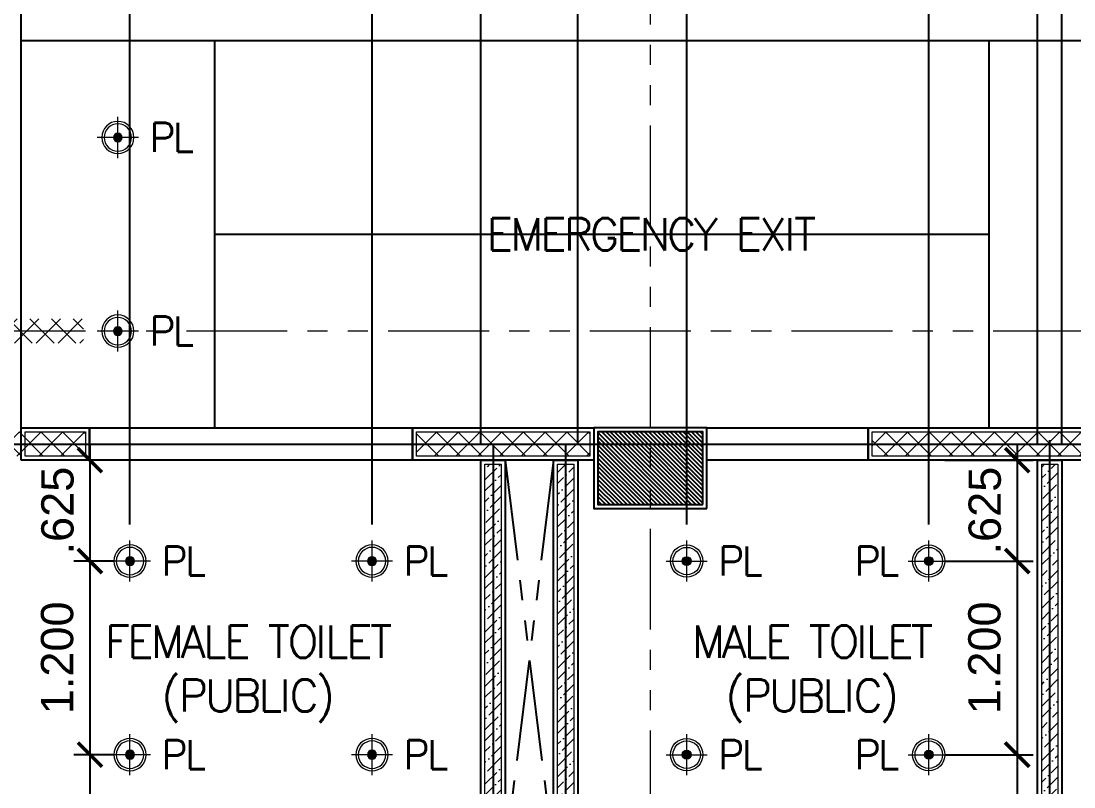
# Model space of a CAD drawing. Header units: metres. Extents: x -12400 to 1, y 0 to 106422.
# Drawn here: x -12119.01 to -12112.49, y 106352.41 to 106357.16 of the extents above; entities that cross this region are included whole.
import ezdxf

# ---------------------------------------------------------------- set-up
doc = ezdxf.new("R2010")
doc.units = ezdxf.units.M
doc.header["$PDMODE"] = 35
doc.linetypes.add('HIDDEN2', pattern=[4.762499999999999, 3.175, -1.5875])
doc.linetypes.add('PHANTOM2', pattern=[1.25, 0.625, -0.125, 0.125, -0.125, 0.125, -0.125])
for name, color, linetype, lineweight in [('0.1', 1, 'Continuous', 9), ('A-DIM-100', 8, 'Continuous', 0), ('DIM 001', 251, 'Continuous', 13), ('HATCH', 250, 'Continuous', 5), ('LAYOUT', 1, 'Continuous', 20), ('LF 001', 51, 'Continuous', 20)]:
    doc.layers.add(name, color=color, linetype=linetype, lineweight=lineweight)
for name, color, linetype in [('E_FIX_LIGHT1', 2, 'Continuous'), ('lighting', 1, 'Continuous'), ('P-HIDE', 1, 'HIDDEN2'), ('stone', 15, 'Continuous'), ('txt', 2, 'Continuous'), ('WALL', 7, 'Continuous')]:
    doc.layers.add(name, color=color, linetype=linetype)
doc.layers.add('GUIDELINES', color=206, linetype='Continuous', plot=False)
doc.styles.add('DIMTXT-100', font='arial.ttf')
doc.styles.add('swis721', font='swiss.ttf')
doc.styles.add('T.25', font='romans.shx', dxfattribs={"height": 0.2})
doc.dimstyles.new('D-100', dxfattribs={"dimtxt": 0.2, "dimasz": 0.15, "dimexe": 0.1, "dimexo": 0.1, "dimgap": 0.1, "dimtad": 1, "dimdec": 3, "dimzin": 4, "dimdsep": 46, "dimtxsty": 'DIMTXT-100', "dimblk": 'ARCHTICK', "dimcen": 0.2, "dimdle": 0.1, "dimclrd": 8, "dimclre": 8, "dimclrt": 2, "dimadec": 0, "dimazin": 1, "dimtfac": 1, "dimtdec": 3, "dimtofl": 0, "dimtmove": 2, "dimatfit": 3, "dimfxl": 1, "dimarcsym": 0})
doc.dimstyles.new('DIM 200', dxfattribs={"dimtxt": 200, "dimasz": 1, "dimexe": 0, "dimexo": 40, "dimgap": 50, "dimtad": 1, "dimtoh": 1, "dimdec": 0, "dimlfac": 2, "dimtxsty": 'swis721', "dimblk": 'CIR', "dimcen": 0, "dimclrd": 155, "dimclre": 155, "dimclrt": 4, "dimadec": 0, "dimazin": 0, "dimtfac": 1, "dimtdec": 0, "dimtix": 1, "dimtmove": 1, "dimatfit": 3, "dimldrblk": 'CIR', "dimfxl": 0, "dimarcsym": 0})

# ---------------------------------------------------------------- blocks, each defined once
blk = doc.blocks.new('CIR')
at = {"color": 4}
blk.add_circle((0, 0), 50, dxfattribs=at)
blk = doc.blocks.new('A$C1B753C5A')
at = {"layer": 'WALL'}
h = blk.add_hatch(dxfattribs=at)
h.set_pattern_fill('ANSI31', color=250, scale=0.15)
h.set_pattern_definition([(45, (-1494.388102653662, 303.0677240852394), (-0.01325825214724777, 0.01325825214724777), [])])
h.paths.add_polyline_path([(0.4750000000001364, 0.6749999999999545), (0.02500000000009089, 0.6749999999999545), (0.02500000000009095, 0.02499999999997721), (0.4750000000001364, 0.02499999999997721)])
at = {"color": 7}
blk.add_lwpolyline([(0, 0), (0.5000000000002274, 0), (0.5000000000002274, 0.6999999999999318), (0, 0.6999999999999318)], close=True, dxfattribs=at)
at = {"layer": 'stone', "color": 5}
blk.add_lwpolyline([(0.02500000000009095, 0.02499999999997726), (0.4750000000001364, 0.02499999999997726), (0.4750000000001364, 0.6749999999999545), (0.02500000000009095, 0.6749999999999545)], close=True, dxfattribs=at)
blk = doc.blocks.new('COLUMNS2F')
at = {"rotation": 90}
blk.add_blockref('A$C1B753C5A', (-12149.60441529414, 106343.1499565114), dxfattribs=at)
blk = doc.blocks.new('*U1737')
at = {"layer": 'HATCH'}
h = blk.add_hatch(dxfattribs=at)
h.set_pattern_fill('ANSI37', color=256, scale=0.03, angle=-180)
h.set_pattern_definition([(225, (0.262499999998, 0), (0.06735192090801863, -0.06735192090801868), []), (314.9999999999999, (0.262499999998, 0), (0.06735192090801868, 0.06735192090801861), [])])
h.paths.add_polyline_path([(0.02500000000873115, 0.1749999999883585), (0.02500000000873115, 0.02499999999417923), (1.325000000003457, 0.02499999999417923), (1.325000000003457, 0.1749999999883585)])
blk.add_lwpolyline([(0, 0.1999999999825377), (0, 0), (1.349999999997636, 0), (1.349999999997636, 0.1999999999825377)], close=True)
blk.add_lwpolyline([(0.02500000000873115, 0.1749999999883585), (0.02500000000873115, 0.02499999999417923), (1.325000000003457, 0.02499999999417923), (1.325000000003457, 0.1749999999883585)], close=True, dxfattribs=at)
blk = doc.blocks.new('*U1732')
at = {"layer": 'HATCH'}
h = blk.add_hatch(dxfattribs=at)
h.set_pattern_fill('ANSI36', color=256, scale=0.015)
h.set_pattern_definition([(45, (12095.67419102853, -106406.7665946045), (0.025256970340507, 0.09260889124852564), [0.1190625, -0.0238125, 0, -0.0238125])])
h.paths.add_polyline_path([(0.0249999999996362, 0.1249999999854481), (0.0249999999996362, 0.02499999999417923), (4.375000000020804, 0.02499999999417923), (4.375000000020804, 0.1249999999854481)])
at = {"color": 4}
blk.add_lwpolyline([(4.40000000002044, 0), (4.40000000002044, 0.1499999999796273), (0, 0.1499999999796273), (0, 0)], close=True, dxfattribs=at)
at = {"layer": 'HATCH'}
blk.add_lwpolyline([(4.375000000020804, 0.02499999999417923), (4.375000000020804, 0.1249999999854481), (0.0249999999996362, 0.1249999999854481), (0.0249999999996362, 0.02499999999417923)], close=True, dxfattribs=at)
blk = doc.blocks.new('*U1959')
at = {"layer": 'HATCH'}
h = blk.add_hatch(dxfattribs=at)
h.set_pattern_fill('ANSI36', color=256, scale=0.015)
h.set_pattern_definition([(45, (12093.72419102851, -106406.7665946045), (0.025256970340507, 0.09260889124852564), [0.1190625, -0.0238125, 0, -0.0238125])])
h.paths.add_polyline_path([(0.0249999999996362, 0.1249999999854481), (0.02499999999963598, 0.02499999999417923), (2.425000000009162, 0.02499999999417923), (2.425000000009163, 0.1249999999854481)])
at = {"color": 4}
blk.add_lwpolyline([(2.450000000008799, 0), (2.450000000008799, 0.1499999999796273), (0, 0.1499999999796273), (0, 0)], close=True, dxfattribs=at)
at = {"layer": 'HATCH'}
blk.add_lwpolyline([(2.425000000009163, 0.02499999999417923), (2.425000000009163, 0.1249999999854481), (0.0249999999996362, 0.1249999999854481), (0.0249999999996362, 0.02499999999417923)], close=True, dxfattribs=at)
blk = doc.blocks.new('*U1731')
at = {"layer": 'HATCH'}
h = blk.add_hatch(dxfattribs=at)
h.set_pattern_fill('ANSI37', color=256, scale=0.03, angle=-180)
h.set_pattern_definition([(225, (0.03750000001764486, 0), (0.06735192090801863, -0.06735192090801868), []), (314.9999999999999, (0.03750000001764486, 0), (0.06735192090801868, 0.06735192090801861), [])])
h.paths.add_polyline_path([(0.02500000000873115, 0.1749999999883585), (0.02500000000873115, 0.02499999999417923), (1.100000000023102, 0.02499999999417923), (1.100000000023102, 0.1749999999883585)])
blk.add_lwpolyline([(0, 0.1999999999825377), (0, 0), (1.125000000017281, 0), (1.125000000017281, 0.1999999999825377)], close=True)
blk.add_lwpolyline([(0.02500000000873115, 0.1749999999883585), (0.02500000000873115, 0.02499999999417923), (1.100000000023102, 0.02499999999417923), (1.100000000023102, 0.1749999999883585)], close=True, dxfattribs=at)
blk = doc.blocks.new('*U618')
at = {"layer": 'HATCH'}
h = blk.add_hatch(dxfattribs=at)
h.set_pattern_fill('ANSI37', color=256, scale=0.03, angle=-180)
h.set_pattern_definition([(225, (-0.6624999999798427, 0), (0.06735192090801863, -0.06735192090801868), []), (314.9999999999999, (-0.6624999999798427, 0), (0.06735192090801868, 0.06735192090801861), [])])
h.paths.add_polyline_path([(-0.6374999999711115, 0.1749999999883585), (-0.6374999999711115, 0.02499999999417923), (0.4000000000256143, 0.02499999999417923), (0.4000000000256143, 0.1749999999883585)])
blk.add_lwpolyline([(0, 0.1999999999825377), (0, 0), (0.4250000000197935, 0), (0.4250000000197935, 0.1999999999825377)], close=True)
blk.add_lwpolyline([(0.02500000000873115, 0.1749999999883585), (0.02500000000873115, 0.02499999999417923), (0.4000000000256143, 0.02499999999417923), (0.4000000000256143, 0.1749999999883585)], close=True, dxfattribs=at)
blk = doc.blocks.new('*U621')
at = {"layer": 'HATCH'}
h = blk.add_hatch(dxfattribs=at)
h.set_pattern_fill('ANSI37', color=256, scale=0.03, angle=-180)
h.set_pattern_definition([(225, (-0.9124999999943944, 0), (0.06735192090801863, -0.06735192090801868), []), (314.9999999999999, (-0.9124999999943944, 0), (0.06735192090801868, 0.06735192090801861), [])])
h.paths.add_polyline_path([(-0.8874999999856632, 0.1749999999883585), (-0.8874999999856632, 0.02499999999417923), (0.1500000000110626, 0.02499999999417923), (0.1500000000110626, 0.1749999999883585)])
blk.add_lwpolyline([(0, 0.1999999999825377), (0, 0), (0.1750000000052419, 0), (0.1750000000052419, 0.1999999999825377)], close=True)
blk.add_lwpolyline([(0.02500000000873115, 0.1749999999883585), (0.02500000000873115, 0.02499999999417923), (0.1500000000110626, 0.02499999999417923), (0.1500000000110626, 0.1749999999883585)], close=True, dxfattribs=at)
blk = doc.blocks.new('A$C68b8fe4d')
at = {"color": 8}
for points in [[(11.40000000000146, 18.9999999999709), (11.40000000000146, 21.39999999996508)], [(16.2000000000171, 18.99999999994179), (16.2000000000171, 21.39999999996508)], [(11.40000000000146, 20.19999999996799), (16.2000000000171, 20.19999999996799)]]:
    blk.add_lwpolyline(points, dxfattribs=at)
at = {"color": 1}
blk.add_lwpolyline([(16.2000000000171, 21.39999999996508), (18.00000000001819, 21.39999999996508)], dxfattribs=at)
for points in [[(10.62500000002001, 18.99999999998545), (12.62499999999272, 18.99999999998545), (12.62499999999272, 18.80000000000291), (10.62500000002001, 18.80000000000291)], [(14.45000000000073, 18.99999999998545), (15.45000000001164, 18.99999999998545), (15.45000000001164, 18.79999999997381), (14.45000000000073, 18.79999999997381)]]:
    blk.add_lwpolyline(points, close=True, dxfattribs=at)
at = {"color": 8, "linetype": 'PHANTOM2'}
for points in [[(13.19999999998981, 18.80000000000291), (13.50000000000182, 16.34999999997672)], [(13.5, 18.80000000000291), (13.19999999999891, 16.34999999997672)]]:
    blk.add_lwpolyline(points, dxfattribs=at)
at = {"layer": 'GUIDELINES'}
blk.add_lwpolyline([(1.100000000000364, 19.59999999999127), (10.10000000000036, 19.59999999999127), (10.10000000000036, 18.89999999999418), (18.10000000000036, 18.89999999999418), (18.10000000000036, 19.59999999999127), (27.10000000000036, 19.59999999999127), (27.10000000000036, 1.099999999991269), (18.10000000000036, 1.099999999991269), (18.10000000000036, 2.100000000107684), (10.10000000000036, 2.100000000107684), (10.10000000000036, 1.099999999991269), (1.100000000000364, 1.099999999991269)], close=True, dxfattribs=at)
for points in [[(16.57500000000073, 14.32499999998254), (16.57500000000073, 18.92499999998836)], [(13.125, 18.89999999999418), (13.125, 16.27499999997963)], [(13.57500000000073, 18.89999999999418), (13.57500000000073, 16.27499999997963)]]:
    blk.add_lwpolyline(points, dxfattribs=at)
at = {"layer": 'P-HIDE', "linetype": 'Continuous'}
blk.add_lwpolyline([(10.20000000000073, 18.9999999999709), (10.20000000000073, 21.39999999996508), (18.00000000001819, 21.39999999996508), (18.00000000001819, 18.9999999999709)], dxfattribs=at)
blk.add_blockref('COLUMNS2F', (12164.05441529414, -106324.6499565114))
at = {"rotation": 180}
blk.add_blockref('*U621', (9.700000000000728, 19.69999999998254), dxfattribs=at)
at = {"xscale": -1}
for name, p, rotation in [('*U618', (10.20000000000073, 18.99999999998545), 180), ('*U1731', (12.62499999999272, 18.99999999998545), 180), ('*U1737', (15.45000000001164, 18.99999999995634), 180), ('*U1959', (13.05000000001019, 16.34999999999127), 270), ('*U1959', (13.50000000001273, 16.34999999999127), 270), ('*U1732', (16.50000000000364, 14.39999999996508), 270)]:
    blk.add_blockref(name, p, dxfattribs=dict(at, rotation=rotation))
at = {"layer": '0.1', "color": 2, "insert": (13.35000000000036, 17.58749999997963), "char_height": 0.15, "attachment_point": 5, "rotation": 90.00000000000006}
blk.add_mtext_dynamic_manual_height_columns('{\\Fx-hlvm1s|c0;\\W0.9;\\T0.9;PIPE SHAFT}', width=5150.828219755791, gutter_width=1, heights=[0], dxfattribs=at)
blk = doc.blocks.new('L1')
at = {"layer": 'LF 001', "lineweight": 20, "ltscale": 1500}
h = blk.add_hatch(color=256, dxfattribs=at)
edge = h.paths.add_edge_path()
edge.add_arc((1.13686837721616e-13, -1.13686837721616e-13), 0.0318958546358772, 0, 360)
at = {"layer": 'LF 001', "ltscale": 1500}
blk.add_lwpolyline([(-0.09999999999990905, -1.13686837721616e-13, -1), (0.1000000000000227, -1.13686837721616e-13, -1)], format="xyb", close=True, dxfattribs=at)
at = {"layer": 'LF 001', "color": 76, "lineweight": 18, "ltscale": 1500}
for points in [[(1.13686837721616e-13, 0.1499999999997499), (1.13686837721616e-13, -0.1500000000000909)], [(-0.1499999999999773, -1.13686837721616e-13), (0.1500000000000909, -1.13686837721616e-13)]]:
    blk.add_lwpolyline(points, dxfattribs=at)
at = {"layer": 'LF 001', "lineweight": 20, "ltscale": 1500}
blk.add_circle((1.13686837721616e-13, -1.13686837721616e-13), 0.0318958546358772, dxfattribs=at)
blk = doc.blocks.new('LO')
at = {"layer": 'LAYOUT', "xscale": 1000, "yscale": 1000, "zscale": 1000}
blk.add_blockref('L1', (0, 0), dxfattribs=at)
blk = doc.blocks.new('*U1960')
at = {"layer": 'LF 001', "ltscale": 1500}
blk.add_circle((0, -3.995415109869782e-14), 0.0998520709958535, dxfattribs=at)
at = {"layer": 'lighting', "xscale": 0.0008492979043710491, "yscale": 0.0008492979043710491, "zscale": 0.0008492979043710491}
blk.add_blockref('LO', (0, -3.995415109869782e-14), dxfattribs=at)
blk = doc.blocks.new('A$Cf8c814ff')
at = {"layer": 'E_FIX_LIGHT1', "xscale": -1, "rotation": 270}
for p in [(10.80000000000109, 20.79999999997381), (10.80000000000109, 19.59999999996217), (10.87499999999818, 18.17499999997381), (12.37499999999818, 18.17499999997381), (10.87499999999818, 16.97499999996217), (12.37499999999818, 16.97499999996217)]:
    blk.add_blockref('*U1960', p, dxfattribs=at)
at = {"layer": 'E_FIX_LIGHT1', "rotation": 90}
for p in [(14.32500000000618, 18.17499999997381), (15.82500000000618, 18.17499999997381), (14.32500000000618, 16.97499999996217), (15.82500000000618, 16.97499999996217)]:
    blk.add_blockref('*U1960', p, dxfattribs=at)
at = {"layer": 'txt', "color": 6, "linetype": 'Continuous', "char_height": 0.18, "attachment_point": 5, "style": 'T.25'}
for insert in [(11.12739468565815, 20.79999999995925), (11.12739468565815, 19.59999999994761), (11.20239468565524, 18.17499999997381), (12.70239468565524, 18.17499999997381), (14.65239468566324, 18.17499999997381), (15.49760531434913, 18.17499999997381), (11.20239468565524, 16.97499999996217), (12.70239468565524, 16.97499999996217), (14.65239468566324, 16.97499999996217), (15.49760531434913, 16.97499999996217)]:
    blk.add_mtext_dynamic_manual_height_columns('{\\T0.9;PL}', width=0.6453045245441018, gutter_width=0.001, heights=[0], dxfattribs=dict(at, insert=insert))
blk = doc.blocks.new('_ArchTick')
at = {"color": 0, "linetype": 'ByBlock', "const_width": 0.15}
blk.add_lwpolyline([(-0.5, -0.5), (0.5, 0.5)], dxfattribs=at)
blk = doc.blocks.new('*D828')
at = {"layer": 'DEFPOINTS', "color": 0, "transparency": 16777216}
for p in [(-12118.33796792572, 106359.0365394432), (-12119.01296792571, 106354.4365394442), (-12118.33796792572, 106353.9389341288)]:
    blk.add_point(p, dxfattribs=at)
at = {"layer": 'DIM 001', "color": 8, "lineweight": -2, "transparency": 16777216}
for p, q in [((-12119.01296792571, 106354.5365394442), (-12119.01296792571, 106359.1365394432)), ((-12118.33796792572, 106354.0389341288), (-12118.33796792572, 106359.1365394432)), ((-12119.11296792571, 106359.0365394432), (-12118.23796792572, 106359.0365394432))]:
    blk.add_line(p, q, dxfattribs=at)
at = {"layer": 'DIM 001', "color": 8, "lineweight": -2, "transparency": 16777216, "xscale": 0.15, "yscale": 0.15, "zscale": 0.15, "rotation": 180}
blk.add_blockref('_ArchTick', (-12119.01296792571, 106359.0365394432), dxfattribs=at)
at = {"layer": 'DIM 001', "color": 8, "lineweight": -2, "transparency": 16777216, "xscale": 0.15, "yscale": 0.15, "zscale": 0.15}
blk.add_blockref('_ArchTick', (-12118.33796792572, 106359.0365394432), dxfattribs=at)
at = {"layer": 'DIM 001', "color": 2, "transparency": 16777216, "insert": (-12118.67546792572, 106359.2365394432), "char_height": 0.2, "attachment_point": 5, "style": 'DIMTXT-100'}
blk.add_mtext('.675', dxfattribs=at)
blk = doc.blocks.new('*D829')
at = {"layer": 'DEFPOINTS', "color": 0, "transparency": 16777216}
for p in [(-12116.83796792572, 106359.0365394432), (-12118.33796792572, 106353.9389341288), (-12116.83796792572, 106353.9389341288)]:
    blk.add_point(p, dxfattribs=at)
at = {"layer": 'DIM 001', "color": 8, "lineweight": -2, "transparency": 16777216}
for p, q in [((-12118.33796792572, 106354.0389341288), (-12118.33796792572, 106359.1365394432)), ((-12116.83796792572, 106354.0389341288), (-12116.83796792572, 106359.1365394432)), ((-12118.43796792572, 106359.0365394432), (-12116.73796792572, 106359.0365394432))]:
    blk.add_line(p, q, dxfattribs=at)
at = {"layer": 'DIM 001', "color": 8, "lineweight": -2, "transparency": 16777216, "xscale": 0.15, "yscale": 0.15, "zscale": 0.15, "rotation": 180}
blk.add_blockref('_ArchTick', (-12118.33796792572, 106359.0365394432), dxfattribs=at)
at = {"layer": 'DIM 001', "color": 8, "lineweight": -2, "transparency": 16777216, "xscale": 0.15, "yscale": 0.15, "zscale": 0.15}
blk.add_blockref('_ArchTick', (-12116.83796792572, 106359.0365394432), dxfattribs=at)
at = {"layer": 'DIM 001', "color": 2, "transparency": 16777216, "insert": (-12117.58796792572, 106359.2386540407), "char_height": 0.2, "attachment_point": 5, "style": 'DIMTXT-100'}
blk.add_mtext('1.500', dxfattribs=at)
blk = doc.blocks.new('*D830')
at = {"layer": 'DEFPOINTS', "color": 0, "transparency": 16777216}
for p in [(-12116.1629679257, 106359.0365394432), (-12116.1629679257, 106354.4365394442), (-12116.83796792572, 106353.9389341288)]:
    blk.add_point(p, dxfattribs=at)
at = {"layer": 'DIM 001', "color": 8, "lineweight": -2, "transparency": 16777216}
for p, q in [((-12116.83796792572, 106354.0389341288), (-12116.83796792572, 106359.1365394432)), ((-12116.1629679257, 106354.5365394442), (-12116.1629679257, 106359.1365394432)), ((-12116.93796792572, 106359.0365394432), (-12116.0629679257, 106359.0365394432))]:
    blk.add_line(p, q, dxfattribs=at)
at = {"layer": 'DIM 001', "color": 8, "lineweight": -2, "transparency": 16777216, "xscale": 0.15, "yscale": 0.15, "zscale": 0.15, "rotation": 180}
blk.add_blockref('_ArchTick', (-12116.83796792572, 106359.0365394432), dxfattribs=at)
at = {"layer": 'DIM 001', "color": 8, "lineweight": -2, "transparency": 16777216, "xscale": 0.15, "yscale": 0.15, "zscale": 0.15}
blk.add_blockref('_ArchTick', (-12116.1629679257, 106359.0365394432), dxfattribs=at)
at = {"layer": 'DIM 001', "color": 2, "transparency": 16777216, "insert": (-12116.50046792571, 106359.2365394432), "char_height": 0.2, "attachment_point": 5, "style": 'DIMTXT-100'}
blk.add_mtext('.675', dxfattribs=at)
blk = doc.blocks.new('*D831')
at = {"layer": 'DEFPOINTS', "color": 0, "transparency": 16777216}
for p in [(-12114.88796792571, 106359.0365394432), (-12115.56296792572, 106354.4365394442), (-12114.88796792571, 106353.9389341288)]:
    blk.add_point(p, dxfattribs=at)
at = {"layer": 'DIM 001', "color": 8, "lineweight": -2, "transparency": 16777216}
for p, q in [((-12115.56296792572, 106354.5365394442), (-12115.56296792572, 106359.1365394432)), ((-12114.88796792571, 106354.0389341288), (-12114.88796792571, 106359.1365394432)), ((-12115.66296792572, 106359.0365394432), (-12114.78796792571, 106359.0365394432))]:
    blk.add_line(p, q, dxfattribs=at)
at = {"layer": 'DIM 001', "color": 8, "lineweight": -2, "transparency": 16777216, "xscale": 0.15, "yscale": 0.15, "zscale": 0.15, "rotation": 180}
blk.add_blockref('_ArchTick', (-12115.56296792572, 106359.0365394432), dxfattribs=at)
at = {"layer": 'DIM 001', "color": 8, "lineweight": -2, "transparency": 16777216, "xscale": 0.15, "yscale": 0.15, "zscale": 0.15}
blk.add_blockref('_ArchTick', (-12114.88796792571, 106359.0365394432), dxfattribs=at)
at = {"layer": 'DIM 001', "color": 2, "transparency": 16777216, "insert": (-12115.22546792571, 106359.2365394432), "char_height": 0.2, "attachment_point": 5, "style": 'DIMTXT-100'}
blk.add_mtext('.675', dxfattribs=at)
blk = doc.blocks.new('*D832')
at = {"layer": 'DEFPOINTS', "color": 0, "transparency": 16777216}
for p in [(-12113.38796792571, 106359.0365394432), (-12114.88796792571, 106353.9389341288), (-12113.38796792571, 106353.9389341288)]:
    blk.add_point(p, dxfattribs=at)
at = {"layer": 'DIM 001', "color": 8, "lineweight": -2, "transparency": 16777216}
for p, q in [((-12114.88796792571, 106354.0389341288), (-12114.88796792571, 106359.1365394432)), ((-12113.38796792571, 106354.0389341288), (-12113.38796792571, 106359.1365394432)), ((-12114.98796792571, 106359.0365394432), (-12113.28796792571, 106359.0365394432))]:
    blk.add_line(p, q, dxfattribs=at)
at = {"layer": 'DIM 001', "color": 8, "lineweight": -2, "transparency": 16777216, "xscale": 0.15, "yscale": 0.15, "zscale": 0.15, "rotation": 180}
blk.add_blockref('_ArchTick', (-12114.88796792571, 106359.0365394432), dxfattribs=at)
at = {"layer": 'DIM 001', "color": 8, "lineweight": -2, "transparency": 16777216, "xscale": 0.15, "yscale": 0.15, "zscale": 0.15}
blk.add_blockref('_ArchTick', (-12113.38796792571, 106359.0365394432), dxfattribs=at)
at = {"layer": 'DIM 001', "color": 2, "transparency": 16777216, "insert": (-12114.13796792571, 106359.2386540407), "char_height": 0.2, "attachment_point": 5, "style": 'DIMTXT-100'}
blk.add_mtext('1.500', dxfattribs=at)
blk = doc.blocks.new('*D833')
at = {"layer": 'DEFPOINTS', "color": 0, "transparency": 16777216}
for p in [(-12112.71296792571, 106359.0365394432), (-12112.71296792571, 106354.4365394441), (-12113.38796792571, 106353.9389341288)]:
    blk.add_point(p, dxfattribs=at)
at = {"layer": 'DIM 001', "color": 8, "lineweight": -2, "transparency": 16777216}
for p, q in [((-12113.38796792571, 106354.0389341288), (-12113.38796792571, 106359.1365394432)), ((-12112.71296792571, 106354.5365394441), (-12112.71296792571, 106359.1365394432)), ((-12113.48796792571, 106359.0365394432), (-12112.61296792571, 106359.0365394432))]:
    blk.add_line(p, q, dxfattribs=at)
at = {"layer": 'DIM 001', "color": 8, "lineweight": -2, "transparency": 16777216, "xscale": 0.15, "yscale": 0.15, "zscale": 0.15, "rotation": 180}
blk.add_blockref('_ArchTick', (-12113.38796792571, 106359.0365394432), dxfattribs=at)
at = {"layer": 'DIM 001', "color": 8, "lineweight": -2, "transparency": 16777216, "xscale": 0.15, "yscale": 0.15, "zscale": 0.15}
blk.add_blockref('_ArchTick', (-12112.71296792571, 106359.0365394432), dxfattribs=at)
at = {"layer": 'DIM 001', "color": 2, "transparency": 16777216, "insert": (-12113.05046792571, 106359.2365394432), "char_height": 0.2, "attachment_point": 5, "style": 'DIMTXT-100'}
blk.add_mtext('.675', dxfattribs=at)
blk = doc.blocks.new('*D834')
at = {"layer": 'DEFPOINTS', "color": 0, "transparency": 16777216}
for p in [(-12111.88796792573, 106359.0365394432), (-12112.56296792573, 106354.4365394432), (-12111.88796792573, 106353.1889341285)]:
    blk.add_point(p, dxfattribs=at)
at = {"layer": 'DIM 001', "color": 8, "lineweight": -2, "transparency": 16777216}
for p, q in [((-12112.56296792573, 106354.5365394432), (-12112.56296792573, 106359.1365394432)), ((-12111.88796792573, 106353.2889341285), (-12111.88796792573, 106359.1365394432)), ((-12112.66296792573, 106359.0365394432), (-12111.78796792573, 106359.0365394432))]:
    blk.add_line(p, q, dxfattribs=at)
at = {"layer": 'DIM 001', "color": 8, "lineweight": -2, "transparency": 16777216, "xscale": 0.15, "yscale": 0.15, "zscale": 0.15, "rotation": 180}
blk.add_blockref('_ArchTick', (-12112.56296792573, 106359.0365394432), dxfattribs=at)
at = {"layer": 'DIM 001', "color": 8, "lineweight": -2, "transparency": 16777216, "xscale": 0.15, "yscale": 0.15, "zscale": 0.15}
blk.add_blockref('_ArchTick', (-12111.88796792573, 106359.0365394432), dxfattribs=at)
at = {"layer": 'DIM 001', "color": 2, "transparency": 16777216, "insert": (-12112.22546792573, 106359.2365394432), "char_height": 0.2, "attachment_point": 5, "style": 'DIMTXT-100'}
blk.add_mtext('.675', dxfattribs=at)
blk = doc.blocks.new('*D836')
at = {"layer": 'DEFPOINTS', "color": 0, "transparency": 16777216}
for p in [(-12118.33796792572, 106353.8115394432), (-12118.5862110389, 106352.6115394432), (-12118.33796792572, 106352.6115394432)]:
    blk.add_point(p, dxfattribs=at)
at = {"layer": 'DIM 001', "color": 8, "lineweight": -2, "transparency": 16777216}
for p, q in [((-12118.5862110389, 106353.9115394432), (-12118.5862110389, 106352.5115394432)), ((-12118.43796792572, 106353.8115394432), (-12118.6862110389, 106353.8115394432)), ((-12118.43796792572, 106352.6115394432), (-12118.6862110389, 106352.6115394432))]:
    blk.add_line(p, q, dxfattribs=at)
at = {"layer": 'DIM 001', "color": 8, "lineweight": -2, "transparency": 16777216, "xscale": 0.15, "yscale": 0.15, "zscale": 0.15}
for p, rotation in [((-12118.5862110389, 106353.8115394432), 90), ((-12118.5862110389, 106352.6115394432), 270)]:
    blk.add_blockref('_ArchTick', p, dxfattribs=dict(at, rotation=rotation))
at = {"layer": 'DIM 001', "color": 2, "transparency": 16777216, "insert": (-12118.78832563641, 106353.2115394432), "char_height": 0.2, "attachment_point": 5, "rotation": 90, "style": 'DIMTXT-100'}
blk.add_mtext('1.200', dxfattribs=at)
blk = doc.blocks.new('*D837')
at = {"layer": 'DEFPOINTS', "color": 0, "transparency": 16777216}
for p in [(-12118.33796792572, 106352.6115394432), (-12118.58621103891, 106350.9365394432), (-12118.33796792572, 106350.9365394432)]:
    blk.add_point(p, dxfattribs=at)
at = {"layer": 'DIM 001', "color": 8, "lineweight": -2, "transparency": 16777216}
for p, q in [((-12118.58621103891, 106352.7115394432), (-12118.58621103891, 106350.8365394432)), ((-12118.43796792572, 106352.6115394432), (-12118.68621103891, 106352.6115394432)), ((-12118.43796792572, 106350.9365394432), (-12118.68621103891, 106350.9365394432))]:
    blk.add_line(p, q, dxfattribs=at)
at = {"layer": 'DIM 001', "color": 8, "lineweight": -2, "transparency": 16777216, "xscale": 0.15, "yscale": 0.15, "zscale": 0.15}
for p, rotation in [((-12118.58621103891, 106352.6115394432), 90), ((-12118.58621103891, 106350.9365394432), 270)]:
    blk.add_blockref('_ArchTick', p, dxfattribs=dict(at, rotation=rotation))
at = {"layer": 'DIM 001', "color": 2, "transparency": 16777216, "insert": (-12118.78832563642, 106351.7740394432), "char_height": 0.2, "attachment_point": 5, "rotation": 90, "style": 'DIMTXT-100'}
blk.add_mtext('1.675', dxfattribs=at)
blk = doc.blocks.new('*D839')
at = {"layer": 'DEFPOINTS', "color": 0, "transparency": 16777216}
for p in [(-12118.33796792572, 106354.4365394442), (-12118.58621103891, 106353.8115394432), (-12118.33796792572, 106353.8115394432)]:
    blk.add_point(p, dxfattribs=at)
at = {"layer": 'DIM 001', "color": 8, "lineweight": -2, "transparency": 16777216}
for p, q in [((-12118.58621103891, 106354.5365394442), (-12118.58621103891, 106353.7115394432)), ((-12118.43796792572, 106354.4365394442), (-12118.68621103891, 106354.4365394442)), ((-12118.43796792572, 106353.8115394432), (-12118.68621103891, 106353.8115394432))]:
    blk.add_line(p, q, dxfattribs=at)
at = {"layer": 'DIM 001', "color": 8, "lineweight": -2, "transparency": 16777216, "xscale": 0.15, "yscale": 0.15, "zscale": 0.15}
for p, rotation in [((-12118.58621103891, 106354.4365394442), 90), ((-12118.58621103891, 106353.8115394432), 270)]:
    blk.add_blockref('_ArchTick', p, dxfattribs=dict(at, rotation=rotation))
at = {"layer": 'DIM 001', "color": 2, "transparency": 16777216, "insert": (-12118.78621103883, 106354.1240394437), "char_height": 0.2, "attachment_point": 5, "rotation": 90, "style": 'DIMTXT-100'}
blk.add_mtext('.625', dxfattribs=at)
blk = doc.blocks.new('*D840')
at = {"layer": 'DEFPOINTS', "color": 0, "transparency": 16777216}
for p in [(-12113.38796792571, 106353.8115394432), (-12113.38796792571, 106352.6115394432), (-12112.83972481257, 106352.6115394432)]:
    blk.add_point(p, dxfattribs=at)
at = {"layer": 'DIM 001', "color": 8, "lineweight": -2, "transparency": 16777216}
for p, q in [((-12112.83972481257, 106353.9115394432), (-12112.83972481257, 106352.5115394432)), ((-12113.28796792571, 106353.8115394432), (-12112.73972481257, 106353.8115394432)), ((-12113.28796792571, 106352.6115394432), (-12112.73972481257, 106352.6115394432))]:
    blk.add_line(p, q, dxfattribs=at)
at = {"layer": 'DIM 001', "color": 8, "lineweight": -2, "transparency": 16777216, "xscale": 0.15, "yscale": 0.15, "zscale": 0.15}
for p, rotation in [((-12112.83972481257, 106353.8115394432), 90), ((-12112.83972481257, 106352.6115394432), 270)]:
    blk.add_blockref('_ArchTick', p, dxfattribs=dict(at, rotation=rotation))
at = {"layer": 'DIM 001', "color": 2, "transparency": 16777216, "insert": (-12113.04183941008, 106353.2115394432), "char_height": 0.2, "attachment_point": 5, "rotation": 90, "style": 'DIMTXT-100'}
blk.add_mtext('1.200', dxfattribs=at)
blk = doc.blocks.new('*D841')
at = {"layer": 'DEFPOINTS', "color": 0, "transparency": 16777216}
for p in [(-12113.38796792571, 106352.6115394432), (-12113.38796792571, 106350.9365394432), (-12112.83972481256, 106350.9365394432)]:
    blk.add_point(p, dxfattribs=at)
at = {"layer": 'DIM 001', "color": 8, "lineweight": -2, "transparency": 16777216}
for p, q in [((-12112.83972481256, 106352.7115394432), (-12112.83972481256, 106350.8365394432)), ((-12113.28796792571, 106352.6115394432), (-12112.73972481256, 106352.6115394432)), ((-12113.28796792571, 106350.9365394432), (-12112.73972481256, 106350.9365394432))]:
    blk.add_line(p, q, dxfattribs=at)
at = {"layer": 'DIM 001', "color": 8, "lineweight": -2, "transparency": 16777216, "xscale": 0.15, "yscale": 0.15, "zscale": 0.15}
for p, rotation in [((-12112.83972481256, 106352.6115394432), 90), ((-12112.83972481256, 106350.9365394432), 270)]:
    blk.add_blockref('_ArchTick', p, dxfattribs=dict(at, rotation=rotation))
at = {"layer": 'DIM 001', "color": 2, "transparency": 16777216, "insert": (-12113.04183941008, 106351.7740394432), "char_height": 0.2, "attachment_point": 5, "rotation": 90, "style": 'DIMTXT-100'}
blk.add_mtext('1.675', dxfattribs=at)
blk = doc.blocks.new('*D843')
at = {"layer": 'DEFPOINTS', "color": 0, "transparency": 16777216}
for p in [(-12113.38796792571, 106354.4365394442), (-12113.38796792571, 106353.8115394432), (-12112.83972481258, 106353.8115394432)]:
    blk.add_point(p, dxfattribs=at)
at = {"layer": 'DIM 001', "color": 8, "lineweight": -2, "transparency": 16777216}
for p, q in [((-12112.83972481258, 106354.5365394442), (-12112.83972481258, 106353.7115394432)), ((-12113.28796792571, 106354.4365394442), (-12112.73972481258, 106354.4365394442)), ((-12113.28796792571, 106353.8115394432), (-12112.73972481258, 106353.8115394432))]:
    blk.add_line(p, q, dxfattribs=at)
at = {"layer": 'DIM 001', "color": 8, "lineweight": -2, "transparency": 16777216, "xscale": 0.15, "yscale": 0.15, "zscale": 0.15}
for p, rotation in [((-12112.83972481258, 106354.4365394442), 90), ((-12112.83972481258, 106353.8115394432), 270)]:
    blk.add_blockref('_ArchTick', p, dxfattribs=dict(at, rotation=rotation))
at = {"layer": 'DIM 001', "color": 2, "transparency": 16777216, "insert": (-12113.03972481256, 106354.1240394437), "char_height": 0.2, "attachment_point": 5, "rotation": 90, "style": 'DIMTXT-100'}
blk.add_mtext('.625', dxfattribs=at)
blk = doc.blocks.new('*D822')
at = {"layer": 'DEFPOINTS', "color": 0, "transparency": 16777216}
for p in [(-12119.01296792571, 106358.5865394432), (-12119.01296792571, 106356.3365394432), (-12120.61296792571, 106355.8639341288)]:
    blk.add_point(p, dxfattribs=at)
at = {"layer": 'DIM 001', "color": 8, "lineweight": -2, "transparency": 16777216}
for p, q in [((-12120.61296792571, 106355.9639341288), (-12120.61296792571, 106358.6865394432)), ((-12119.01296792571, 106356.4365394432), (-12119.01296792571, 106358.6865394432)), ((-12120.71296792571, 106358.5865394432), (-12118.91296792571, 106358.5865394432))]:
    blk.add_line(p, q, dxfattribs=at)
at = {"layer": 'DIM 001', "color": 8, "lineweight": -2, "transparency": 16777216, "xscale": 0.15, "yscale": 0.15, "zscale": 0.15, "rotation": 180}
blk.add_blockref('_ArchTick', (-12120.61296792571, 106358.5865394432), dxfattribs=at)
at = {"layer": 'DIM 001', "color": 8, "lineweight": -2, "transparency": 16777216, "xscale": 0.15, "yscale": 0.15, "zscale": 0.15}
blk.add_blockref('_ArchTick', (-12119.01296792571, 106358.5865394432), dxfattribs=at)
at = {"layer": 'DIM 001', "color": 2, "transparency": 16777216, "insert": (-12119.81296792571, 106358.7886540407), "char_height": 0.2, "attachment_point": 5, "style": 'DIMTXT-100'}
blk.add_mtext('1.600', dxfattribs=at)
blk = doc.blocks.new('GRID1')
at = {"color": 6, "linetype": 'PHANTOM2'}
for points in [[(-12147.25441529414, 106384.7702236537), (-12147.25441529414, 106412.5702236537)], [(-12130.75441529413, 106407.8702236537), (-12163.75441529414, 106407.8702236537)], [(-12130.75441529413, 106407.1702236537), (-12163.15441529414, 106407.1702236537)]]:
    blk.add_leader(points, dimstyle='DIM 200', override={"dimasz": 0.002, "dimgap": 60, "dimtad": 0}, dxfattribs=at)

msp = doc.modelspace()

# ---------------------------------------------------------------- block references
at = {"color": 1}
msp.add_blockref('A$C68b8fe4d', (-12129.21296792572, 106335.6365394432), dxfattribs=at)
msp.add_blockref('A$Cf8c814ff', (-12129.21296792572, 106335.6365394432))
at = {"layer": 'A-DIM-100'}
msp.add_blockref('GRID1', (32.14144736842172, -52.63368421052292), dxfattribs=at)
at = {"layer": 'E_FIX_LIGHT1', "xscale": -1, "rotation": 270}
for p in [(-12118.41296792571, 106356.4365394432), (-12118.41296792571, 106355.2365394431), (-12118.33796792572, 106353.8115394432), (-12116.83796792572, 106353.8115394432), (-12118.33796792572, 106352.6115394431), (-12116.83796792572, 106352.6115394431)]:
    msp.add_blockref('*U1960', p, dxfattribs=at)
at = {"layer": 'E_FIX_LIGHT1', "rotation": 90}
for p in [(-12114.88796792571, 106353.8115394432), (-12113.38796792571, 106353.8115394432), (-12114.88796792571, 106352.6115394431), (-12113.38796792571, 106352.6115394431)]:
    msp.add_blockref('*U1960', p, dxfattribs=at)

# ---------------------------------------------------------------- texts
at = {"linetype": 'Continuous', "char_height": 0.2, "attachment_point": 5, "style": 'T.25'}
for s, width, insert in [('{\\T0.9;\\C3;EMERGENCY EXIT}', 3.183359438412211, (-12115.1129679257, 106355.8365394432)), ('{\\T0.9;\\C3;FEMALE TOILET\\P(PUBLIC)}', 7.604206719105335, (-12117.61057324005, 106353.1115394432)), ('{\\T0.9;\\C3;MALE TOILET\\P(PUBLIC)}', 7.604206719105335, (-12114.11536261136, 106353.1115394432))]:
    msp.add_mtext_dynamic_manual_height_columns(s, width=width, gutter_width=0.001, heights=[0], dxfattribs=dict(at, insert=insert))

# ---------------------------------------------------------------- dimensions: what is measured, and where the dimension line sits
at = {"layer": 'DIM 001'}
for base, p1, p2, picture, middle in [((-12118.33796792572, 106359.0365394432), (-12119.01296792571, 106354.4365394442), (-12118.33796792572, 106353.9389341288), '*D828', (-12118.67546792572, 106359.2365394432)), ((-12116.1629679257, 106359.0365394432), (-12116.83796792572, 106353.9389341288), (-12116.1629679257, 106354.4365394442), '*D830', (-12116.50046792571, 106359.2365394432)), ((-12114.88796792571, 106359.0365394432), (-12115.56296792572, 106354.4365394442), (-12114.88796792571, 106353.9389341288), '*D831', (-12115.22546792571, 106359.2365394432)), ((-12112.71296792571, 106359.0365394432), (-12113.38796792571, 106353.9389341288), (-12112.71296792571, 106354.4365394441), '*D833', (-12113.05046792571, 106359.2365394432)), ((-12111.88796792573, 106359.0365394432), (-12112.56296792573, 106354.4365394432), (-12111.88796792573, 106353.1889341285), '*D834', (-12112.22546792573, 106359.2365394432))]:
    dim = msp.add_linear_dim(base=base, p1=p1, p2=p2, dimstyle='D-100', dxfattribs=at)
    dim.commit()
    dim.dimension.update_dxf_attribs({"geometry": picture, "text_midpoint": middle, "dimtype": 160})
for base, p1, p2, picture, middle in [((-12116.83796792572, 106359.0365394432), (-12118.33796792572, 106353.9389341288), (-12116.83796792572, 106353.9389341288), '*D829', (-12117.58796792572, 106359.2386540407)), ((-12113.38796792571, 106359.0365394432), (-12114.88796792571, 106353.9389341288), (-12113.38796792571, 106353.9389341288), '*D832', (-12114.13796792571, 106359.2386540407)), ((-12119.01296792571, 106358.5865394432), (-12120.61296792571, 106355.8639341288), (-12119.01296792571, 106356.3365394432), '*D822', (-12119.81296792571, 106358.7886540407))]:
    dim = msp.add_linear_dim(base=base, p1=p1, p2=p2, dimstyle='D-100', dxfattribs=at)
    dim.commit()
    dim.dimension.update_dxf_attribs({"geometry": picture, "text_midpoint": middle})
for base, p1, p2, picture, middle in [((-12118.58621103891, 106353.8115394432), (-12118.33796792572, 106354.4365394441), (-12118.33796792572, 106353.8115394432), '*D839', (-12118.78621103883, 106354.1240394437)), ((-12112.83972481258, 106353.8115394432), (-12113.38796792571, 106354.4365394441), (-12113.38796792571, 106353.8115394432), '*D843', (-12113.03972481256, 106354.1240394437))]:
    dim = msp.add_linear_dim(base=base, p1=p1, p2=p2, angle=90, dimstyle='D-100', dxfattribs=at)
    dim.commit()
    dim.dimension.update_dxf_attribs({"geometry": picture, "text_midpoint": middle, "dimtype": 160})
for base, p1, p2, picture, middle in [((-12118.5862110389, 106352.6115394432), (-12118.33796792572, 106353.8115394432), (-12118.33796792572, 106352.6115394431), '*D836', (-12118.78832563641, 106353.2115394432)), ((-12112.83972481257, 106352.6115394432), (-12113.38796792571, 106353.8115394432), (-12113.38796792571, 106352.6115394431), '*D840', (-12113.04183941008, 106353.2115394432)), ((-12118.58621103891, 106350.9365394432), (-12118.33796792572, 106352.6115394431), (-12118.33796792572, 106350.9365394432), '*D837', (-12118.78832563642, 106351.7740394432)), ((-12112.83972481256, 106350.9365394432), (-12113.38796792571, 106352.6115394431), (-12113.38796792571, 106350.9365394432), '*D841', (-12113.04183941008, 106351.7740394432))]:
    dim = msp.add_linear_dim(base=base, p1=p1, p2=p2, angle=90, dimstyle='D-100', dxfattribs=at)
    dim.commit()
    dim.dimension.update_dxf_attribs({"geometry": picture, "text_midpoint": middle})

doc.saveas('drawing.dxf')
